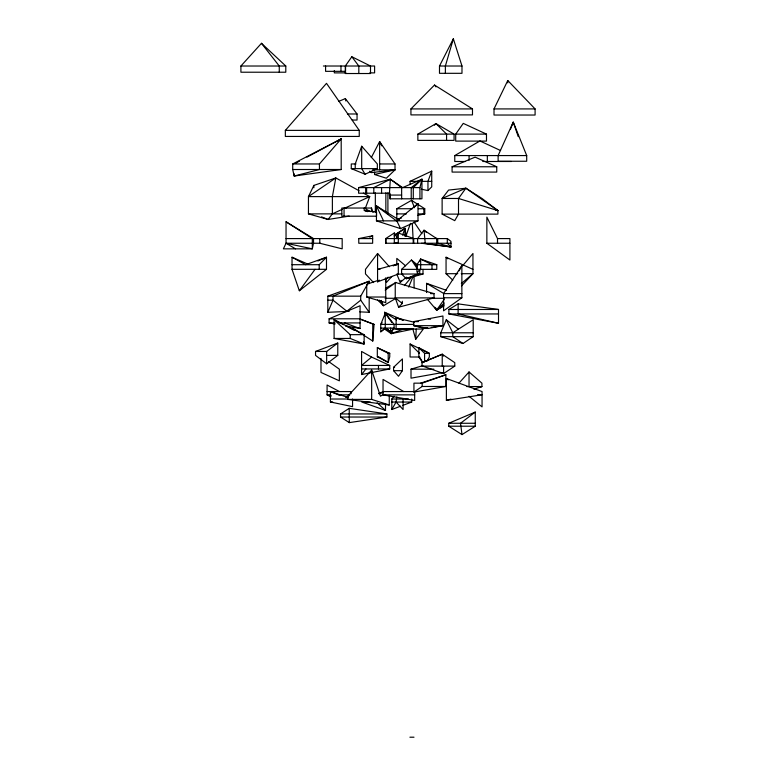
<?xml version="1.0" encoding="UTF-8"?>
<svg xmlns="http://www.w3.org/2000/svg" width="776" height="776" viewBox="0 0 776 776"><rect width="100%" height="100%" fill="white"/><g stroke="black" fill="none" stroke-linecap="round" stroke-linejoin="round"><path stroke-width="1.16" d="M371.578 372.48L371.665 370.103L347.803 396.216L347.803 399.397L389.261 404.994L389.261 395.411M414.248 322.224L396.119 317.869L396.119 329.053L423.318 329.053L415.703 339.306L416.237 329.053M363.643 335.174L372.761 341.052L374.051 324.397L360.045 318.936M419.923 198.801L419.923 187.608L421.94 179.217L402.647 187.608L390.338 179.217L358.58 187.608L358.58 193.205L389.853 193.205L389.853 198.801L421.94 198.801L421.94 179.217L411.222 187.608L411.222 198.801M453.349 38.8L439.488 66.018L439.488 73.313L461.982 73.313L461.982 66.018L453.349 38.8L445.375 66.018L445.375 73.313M402.618 235.157L404.946 228.319L394.955 234.73M405.838 236.408L410.475 223.343M356.009 163.959L351.276 163.959L351.276 168.625L365.098 174.222L377.34 168.625L377.34 163.959L361.694 146.237L355.233 163.959L355.233 168.625M410.077 184.659L410.077 181.351L431.728 171.098L427.954 181.351L427.954 190.586L421.252 189.189M419.845 261.337L420.67 259.106L436.772 264.703L436.772 269.359L416.935 269.359M396.837 396.943L396.061 402.046L391.822 409.515L400.659 406.197M365.244 208.472L369.735 196.609L363.372 193.108M402.783 274.112L396.808 274.112L400.232 282.425L401.017 280.34M510.521 129.136L513.246 122.074L526.7 155.569L526.7 161.253L498.124 161.253L498.124 155.569L513.246 122.074L518.242 136.624M396.129 238.581L398.311 232.984L413.724 238.581L413.724 243.247M385.255 313.203L380.754 324.397L380.754 331.818L385.488 328.093L390.609 331.818L394.092 328.093L394.092 324.397L385.255 313.203L385.255 328.093L380.754 331.818M408.69 287.081L413.162 276.207M462.991 343.487L452.786 336.648L452.786 332.788L473.205 319.731L473.205 336.648L462.991 343.487L440.778 336.648L440.778 332.788L446.287 319.731L458.354 329.16M349.21 311.351L327.831 312.301L333.011 300.176L333.011 296.16L369.182 281.232L369.182 283.609M320.41 243.247L286.043 243.247L283.395 248.844L312.311 248.844L313.523 243.247L313.523 238.581L286.043 221.791L286.043 243.247L295.52 248.844M359.133 190.78L335.824 177.946L313.863 185.416L308.45 196.609L308.45 213.875L328.122 219.472L349.171 216.106M494.011 108.921L507.776 80.52L535.091 108.921L535.091 115.032L494.011 115.032L494.011 108.921L535.091 108.921M371.316 157.567L379.639 141.571L395.013 163.959L395.013 169.837L386.351 178.228L374.546 174.503L374.546 172.165M459.082 270.814L461.865 265.635L461.865 297.771L443.581 310.827L443.581 293.619L461.865 265.635M359.783 311.855L369.182 312.301L360.704 300.176L360.704 296.16L369.182 281.232L327.831 296.16L327.831 312.301M426.955 361.189L429.332 356.999L429.332 353.313L418.856 347.716L418.856 356.999L422.668 362.596M420.67 259.106L420.67 269.359L416.935 272.163L416.935 264.703L420.67 259.106L431.99 264.703L431.99 269.359M402.404 370.676L398.505 376.273L393.587 370.676L393.587 367.3L402.404 358.91L402.404 370.676L393.587 370.676M351.829 56.735L345.31 66.018L345.31 73.526L370.501 73.526L370.501 66.018L351.829 56.735L358.822 66.018L358.822 73.526M455.706 134.112L463.253 123.384L486.484 134.112L486.484 141.106L455.706 141.106L455.706 134.112L486.484 134.112M427.334 299.196L436.607 310.148L444.289 299.274M495.592 210.092L497.911 210.597L465.881 188.209L458.509 198.472L458.509 214.118L454.746 220.656L442.126 214.118L442.126 198.472L448.586 190.081L465.881 188.209L482.003 198.472L497.911 210.597L497.911 214.118L442.126 214.118M308.188 264.228L292.028 257.234L292.028 269.311L299.332 290.767L315.056 269.311M342.274 209.307L332.38 213.875L328.122 219.472L321.536 216.882M389.368 266.721L377.582 253.51L365.477 269.359L365.477 273.889L373.547 282.59M361.577 374.556L361.577 351.45L371.617 357.096L389.736 365.438L389.736 368.959L361.577 374.556L365.942 368.959M391.822 409.515L391.822 399.019L394.14 396.216M404.422 285.597L411.833 276.702M462.545 265.838L472.953 253.51L472.953 273.695L461.584 285.83M382.102 322.797L380.754 324.397L413.86 324.397M294.172 173.863L294.172 176.036L319.44 169.507L319.44 163.959L341.197 138.875L341.197 169.507L294.172 176.036L292.717 169.507L292.717 163.959L341.197 138.875L337.162 141.513M285.345 130.378L326.502 83.342L359.249 130.378L359.249 136.44L285.345 136.44L285.345 130.378L359.249 130.378M458.946 383.16L469.034 371.966L481.925 383.16L481.925 386.574L473.884 389.193M240.909 66.018L261.473 43.301L285.791 66.018L285.791 72.216L240.909 72.216L240.909 66.018L285.791 66.018M391.725 276.683L386.555 282.28L385.148 279.137M377.582 253.51L377.572 281.843L379.183 280.107M319.208 269.311L319.208 264.703L326.492 257.234L326.492 269.311L299.332 290.767M410.931 108.921L434.502 85.05L472.487 108.921L472.487 114.897L410.931 114.897L410.931 108.921L472.487 108.921M434.366 125.208L435.966 123.597L454.076 134.112L454.076 140.388L417.857 140.388L417.857 134.112L435.966 123.597L446.569 134.112L446.569 140.388M398.612 307.209L434.026 297.887L434.026 293.619L395.236 282.425L395.236 297.887L398.612 307.209L402.308 303.484L402.308 301.243M413.841 207.706L418.002 203.603L418.002 220.859L400.552 228.619L376.447 220.859L376.447 205.931L399.543 220.239M427.954 190.586L431.728 186.861L431.728 171.098M421.94 179.217L413.288 187.608L413.288 198.801M423.007 269.359L423.007 274.025L406.255 278.691L401.599 274.025L401.599 269.359L411.455 260.038L417.672 265.062M434.579 307.18L436.607 310.148L444.221 303.028M385.536 279.603L388.184 277.148M400.232 282.425L406.411 277.129M461.342 283.55L472.953 273.695L461.254 273.695M371.617 357.096L361.577 365.438L389.736 365.438M418.002 203.603L396.808 220.859L400.552 228.619M360.704 300.176L346.862 311.234L333.011 300.176L327.831 300.176M475.261 412.075L460.507 423.269L462.011 434.599L475.261 426.208L475.261 412.075L448.751 423.269L448.751 426.208L462.011 434.599M315.541 351.45L326.657 351.45L337.773 343.05L337.773 355.398L326.657 363.789L315.541 355.398L315.541 351.45L337.773 343.05M385.187 290.117L396.002 282.425L385.41 288.313M394.208 235.846L404.946 228.319L406.207 236.302M435.734 307.994L436.607 310.148L444.153 304.871M393.034 332.332L391.162 333.641L384.605 329.063L387.496 329.063L391.162 333.641L413.317 329.063L393.209 329.063L391.162 333.641L403.462 329.063M445.87 374.769L422.163 383.16L413.938 383.16L413.938 392.074L422.163 386.477L445.87 386.477L445.87 374.769L420.611 383.16M422.813 366.107L443.61 373.576L454.775 366.107L454.775 362.644L442.233 354.244L422.028 362.644L422.028 366.107L454.775 366.107M450.972 243.247L385.682 243.247L385.682 238.581L394.305 232.984L397.099 237.65M340.528 413.938L349.229 408.341L386.894 413.938L386.894 417.032L349.297 422.61L340.528 417.032L340.528 413.938L386.894 413.938M383.392 394.353L380.463 396.216L371.665 370.103L371.665 399.397L389.261 404.994M448.887 309.469L458.121 303.872L498.512 309.469L498.512 323.272L448.887 313.95L448.887 309.469L498.512 309.469M465.493 161.486L454.765 161.486L454.765 155.569L479.956 140.97L500.568 150.534M396.808 219.501L396.808 208.734L411.532 200.334L424.763 208.734L424.763 213.904L417.779 215.311M436.607 310.148L443.959 305.996M295.239 163.387L299.517 161.107M306.995 157.121L341.197 138.875M345.786 397.409L348.938 395.886M369.696 237.184L372.645 235.778L372.645 243.247L358.764 243.247L358.764 238.581L372.645 235.778M344.466 208.288L369.735 196.609L308.45 196.609L335.824 177.946L332.38 196.609L332.38 213.875M387.185 180.614L390.338 179.217L401.638 187.608L401.638 198.801M395.159 265.169L398.311 263.762L398.311 274.025L377.572 281.843M317.879 260.969L326.492 257.234L305.618 264.703L292.028 257.234M443.426 356.106L442.233 354.244L422.028 362.644M465.881 188.209L442.126 198.472L458.509 198.472L497.911 210.597L495.719 209.685M338.714 101.394L345.339 98.6L357.047 113.985L357.047 120.047L352.236 120.047M335.057 324.009L329.102 322.932L329.102 318.8L360.074 305.744L360.074 328.529L345.776 325.939M452.088 166.762L475.106 157.15L496.747 166.762L496.747 172.078L452.088 172.078L452.088 166.762L496.747 166.762M393.122 265.916L398.311 263.762L377.572 269.359L379.988 269.359M402.87 405.363L411.707 402.046L411.707 399.019M377.922 280.446L366.728 284.288L366.728 297.024L385.759 302.621L385.759 277.76M378.736 393.306L383.247 391.783M397.942 219.152L401.337 218.105M378.872 393.772L383.49 392.375M439.866 372.577L442.272 372.577L411.008 378.174L411.008 369.172L422.59 365.719M469.053 396.293L482.051 406.896L482.051 391.56L446.384 378.494L446.384 400.368L451.001 399.126M397.729 242.422L394.305 243.247L394.305 232.984M374.546 174.503L395.013 169.837L372.645 169.837M413.724 321.594L442.941 315.997L442.941 325.658L428.333 328.452L424.268 328.452L413.724 325.658L413.724 321.594L418.429 321.594M413.938 392.074L445.87 386.477M446.384 400.368L482.051 394.771L477.482 394.771M478.598 387.088L481.925 386.574L466.793 386.574M424.268 328.452L427.77 327.928M431.272 327.404L442.941 325.658L413.724 325.658L428.333 328.452M395.013 169.837L371.267 172.631L369.628 171.234M328.859 395.673L331.129 395.488M323.379 66.018L374.604 66.018L374.604 72.886L369.754 72.886M439.488 66.018L461.982 66.018M345.98 72.886L334.31 72.886L334.31 70.597M347.415 113.985L357.047 113.985M417.857 134.112L454.076 134.112M454.765 155.569L526.7 155.569M482.769 161.486L511.423 161.486M292.717 163.959L319.44 163.959M379.639 163.959L395.013 163.959M351.276 168.625L377.34 168.625M292.717 169.507L341.197 169.507M410.077 181.351L418.419 181.351M421.998 181.351L431.728 181.351M358.58 187.608L419.923 187.608M401.638 195.067L389.329 195.067L390.338 179.217L373.809 187.608L373.809 193.205M373.033 212.323L371.491 208.036L341.818 208.036L341.818 216.194L376.544 216.194L376.544 212.11L364.206 210.568L364.206 208.036L370.346 211.606M396.808 208.734L412.512 208.734M418.283 208.734L424.763 208.734M308.45 213.875L341.867 213.875M396.808 213.904L406.469 213.904M418.283 213.904L424.763 213.904M376.447 220.859L418.002 220.859M286.043 238.581L342.177 238.581L342.177 248.844L319.79 243.247L319.79 238.581M358.764 238.581L372.645 238.581M385.682 238.581L447.306 238.581L450.972 241.375L450.972 246.972L421.581 243.247M497.513 238.581L509.91 238.581L509.91 260.038L486.862 243.247L486.862 217.125L497.513 238.581L497.513 243.247M486.862 243.247L509.91 243.247M292.028 264.703L319.208 264.703M416.935 264.703L436.772 264.703M292.028 269.311L326.492 269.311M401.599 269.359L416.528 269.359M472.953 269.359L446.055 257.234L446.055 273.695L457.753 273.695M401.599 274.025L423.007 274.025M430.535 293.619L434.026 293.619M443.581 293.619L461.865 293.619M327.831 296.16L360.704 296.16M366.728 297.024L385.759 297.024M443.581 297.771L461.865 297.771M434.026 297.887L395.236 297.887L402.308 303.484M385.109 298.275L396.002 298.275L383.48 305.744L377.572 299.934M432.319 298.285L443.843 298.285M448.887 313.95L498.512 313.95M329.102 318.8L360.074 318.8M329.102 322.932L335.057 322.932M339.82 322.932L360.074 322.932M359.967 319.091L374.051 324.397M380.754 328.093L394.092 328.093M440.778 332.788L473.205 332.788M343.584 324.707L334.097 319.731L350.219 334.66L364.138 334.66L364.138 344.049L334.097 338.452L334.097 319.731L364.138 334.66M440.778 336.648L473.205 336.648M334.097 338.452L350.219 338.452L364.138 344.049L363.507 341.809M387.505 353.313L389.746 353.313L389.746 356.805L388.204 362.402L377.32 356.805L377.32 347.716L389.746 353.313M418.856 353.313L419.496 353.313L410.077 343.981L410.077 356.999L419.7 356.999M418.856 347.716L424.579 353.313L429.332 353.313L410.077 343.981M326.657 355.398L337.773 355.398M377.32 356.805L378.581 356.805L388.204 362.402L388.204 353.313L377.32 347.716M393.587 367.3L394.606 367.3M361.577 368.959L389.736 368.959M411.008 369.172L433.852 369.172M327.084 391.56L351.043 391.56L351.043 393.762M383.034 391.56L414.665 391.56L414.665 400.464L383.034 394.868L383.034 379.425L403.714 391.56M339.471 391.56L327.084 385.022L327.084 394.868L330.683 394.868M339.063 394.868L349.85 394.868M383.034 394.868L414.665 394.868M330.411 399.019L347.9 399.019M391.822 399.019L408.477 399.019M347.803 399.397L371.665 399.397M348.133 397.525L330.411 391.56L330.411 401.987L332.7 401.987M370.268 402.036L361.8 402.036L385.507 410.426L385.507 403.578M391.822 402.046L411.707 402.046M340.528 417.032L386.894 417.032M448.751 423.269L475.261 423.269M448.751 426.208L475.261 426.208M409.903 737.2L413.996 737.2M423.822 243.247L450.972 246.972L447.306 243.247L447.306 238.581M435.443 238.232L437.712 238.581L437.712 243.247L450.972 246.972M346.397 208.463L344.049 208.036L344.049 216.194M428.333 318.8L430.583 319.227M330.411 401.987L352.566 406.643L352.566 399.019M286.043 243.247L312.311 248.844L312.311 238.581L286.043 221.791M498.512 323.272L458.121 313.95L458.121 303.872M365.35 210.917L367.659 211.625M396.119 317.869L402.647 320.042M426.567 292.542L426.567 283.356L446.53 290.35M344.583 322.932L360.074 328.529M330.411 391.56L340.111 395.508M403.384 320.197L384.605 312.272L384.605 315.871M327.084 394.868L330.983 396.623M345.698 325.813L354.128 330.236M426.567 283.356L443.969 293.629M396.517 319.925L384.605 312.272L391.88 322.535M352.508 327.986L360.607 333.214M328.714 361.606L339.355 369.172L339.355 380.832L320.983 372.431L320.983 358.444M446.384 378.494L448.256 379.871M396.449 220.859L376.447 205.931L383.519 220.859M405.567 265.799L396.808 258.408L396.808 265.062M446.055 257.234L447.859 258.854M377.155 402.792L385.507 410.426M426.441 232.48L424.016 230.191L417.614 238.581L417.614 243.247M446.055 273.695L452.777 280.165M396.061 402.046L403.084 409.515L403.084 399.019M417.469 266.818L411.455 260.038L417.051 268.428M434.502 85.05L435.996 86.883M261.473 43.301L279.263 66.018L279.263 72.216M379.425 300.147L383.48 305.744L381.191 300.409M413.996 221.926L421.921 233.683M365.098 174.222L361.694 168.625L361.694 146.237M419.496 356.999L421.756 360.724M446.287 319.731L452.786 332.788M381.743 145.839L379.639 141.571L379.639 169.837M411.532 200.334L414.5 207.687M412.861 329.053L415.703 339.306M345.339 98.6L345.853 100.967M412.318 223.604L413.317 243.247M349.297 422.61L349.229 408.341M507.776 80.52L507.776 82.906M487.338 155.569L487.338 161.486M469.073 155.569L469.073 160.302M469.034 371.966L469.034 386.574M443.61 366.107L443.61 373.576M442.233 354.244L442.233 366.107M436.694 243.247L436.694 238.581L424.016 230.191L425.248 243.247M424.579 353.313L424.579 361.771M423.871 208.734L423.871 213.904M422.163 383.16L422.163 386.477M419.719 269.359L419.719 274.025L406.255 278.691L417.672 274.025L417.672 271.697M414.064 276.334L414.064 287.886M404.946 228.319L404.946 236.302M398.311 232.984L398.311 243.247M390.609 328.093L390.609 331.818M390.338 194.33L390.338 198.801M387.903 192.846L387.903 214.36M385.847 192.846L385.847 211.974M385.895 238.581L385.895 243.247M381.569 187.608L381.569 193.205M378.475 365.438L378.475 368.959M375.332 192.846L375.332 211.974M372.761 324.397L372.761 341.052M371.491 208.036L371.491 210.18M369.182 297.809L369.182 312.301M366.631 187.608L366.631 193.205M365.661 187.608L365.661 193.205M350.219 334.66L350.219 338.452M345.562 66.018L345.562 71.334L325.58 71.334L325.58 66.018M340.974 66.018L340.974 71.334M326.657 351.45L326.657 363.789M313.863 185.416L313.863 187.782"/></g></svg>
